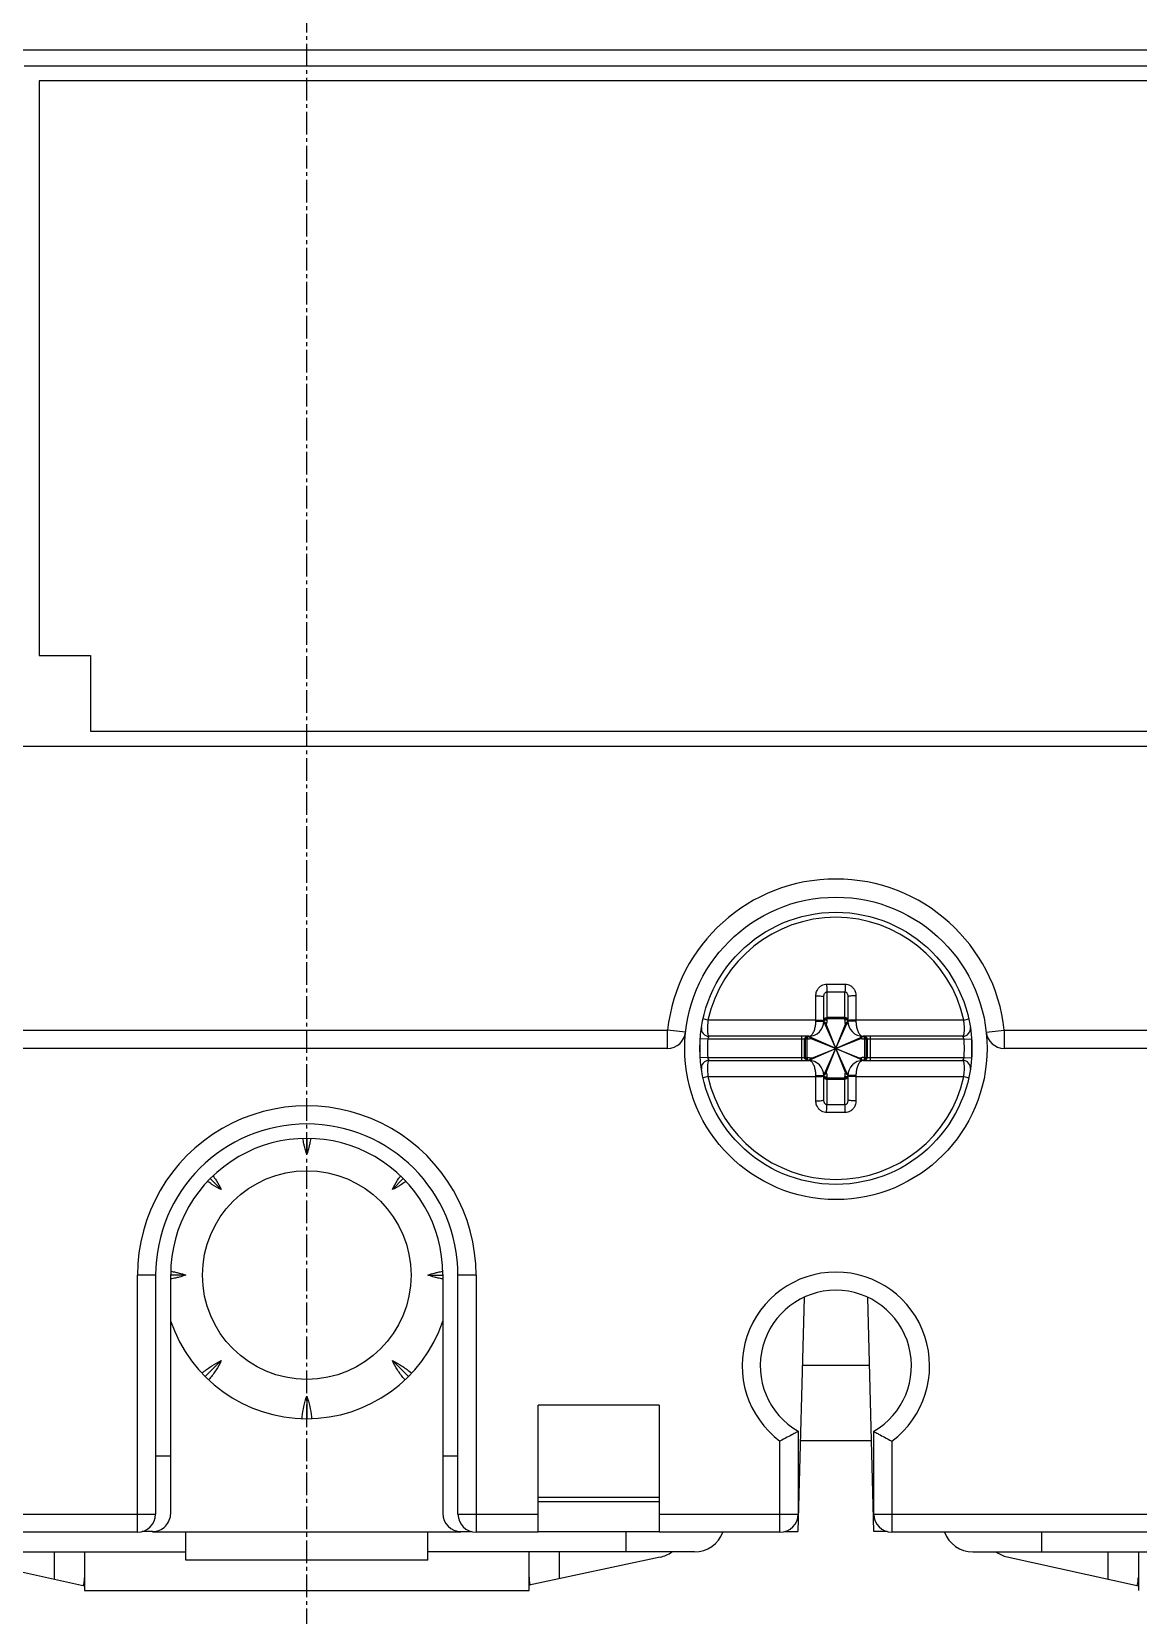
# Model space of a CAD drawing. Extents: x 0 to 557, y 0 to 248.
# Drawn here: x 206.5 to 243.2, y 30.8 to 83.2 of the extents above; entities that cross this region are included whole.
import ezdxf

# ---------------------------------------------------------------- set-up
doc = ezdxf.new("R2010")
doc.units = 0
doc.linetypes.add('AXES2', pattern=[1.125, 0.75, -0.125, 0.125, -0.125])
doc.layers.add('AXE', color=80, linetype='AXES2')

# ---------------------------------------------------------------- blocks, each defined once
blk = doc.blocks.new('LV429640ATNSX22A 1')
for p, q in [((-164.3, -7.513), (-60.4, -7.513)), ((-121.7, -8.04), (-60, -8.04)), ((-60.5, -8.54), (-121.2, -8.54)), ((-121.2, -8.54), (-121.2, -27.54)), ((-121.2, -27.54), (-119.5, -27.54)), ((-119.5, -27.54), (-119.5, -30.04)), ((-119.5, -30.04), (-60.5, -30.04)), ((-125, -30.54), (-60, -30.54)), ((-95.15, -38.668), (-95.15, -39.59)), ((-94.55, -39.59), (-94.55, -38.668)), ((-95.25, -39.635), (-95.25, -38.831)), ((-94.45, -38.831), (-94.45, -39.635)), ((-99.081, -39.599), (-99.244, -39.563)), ((-95.513, -39.635), (-95.25, -39.635)), ((-94.465, -41.402), (-95.235, -39.668)), ((-95.235, -41.402), (-94.465, -39.668)), ((-94.531, -41.331), (-95.169, -39.738)), ((-95.169, -41.331), (-94.531, -39.739)), ((-94.55, -39.52), (-95.15, -39.52)), ((-94.55, -39.562), (-95.15, -39.562)), ((-94.187, -39.635), (-94.45, -39.635)), ((-90.619, -39.599), (-90.456, -39.563)), ((-159.282, -39.935), (-100.418, -39.935)), ((-99.821, -39.999), (-100.418, -39.935)), ((-100.418, -40.535), (-100.418, -39.935)), ((-99.089, -40.235), (-99.339, -40.217)), ((-99.339, -40.853), (-99.339, -40.217)), ((-95.795, -40.235), (-99.089, -40.235)), ((-95.75, -40.135), (-99.05, -40.135)), ((-95.98, -40.935), (-95.98, -40.135)), ((-95.884, -40.835), (-95.884, -40.235)), ((-95.862, -40.235), (-95.862, -40.835)), ((-95.81, -40.235), (-95.81, -40.835)), ((-95.717, -40.15), (-93.983, -40.92)), ((-95.717, -40.92), (-93.983, -40.15)), ((-95.646, -40.216), (-94.054, -40.854)), ((-95.646, -40.854), (-94.054, -40.216)), ((-90.65, -40.135), (-93.95, -40.135)), ((-90.611, -40.235), (-93.905, -40.235)), ((-93.89, -40.835), (-93.89, -40.235)), ((-93.838, -40.835), (-93.838, -40.235)), ((-93.816, -40.235), (-93.816, -40.835)), ((-93.72, -40.135), (-93.72, -40.935)), ((-90.611, -40.235), (-90.361, -40.217)), ((-90.361, -40.217), (-90.361, -40.853)), ((-89.879, -39.999), (-89.282, -39.935)), ((-89.282, -39.935), (-64.85, -39.935)), ((-89.282, -39.935), (-89.282, -40.535)), ((-100.418, -40.535), (-159.282, -40.535)), ((-99.089, -40.835), (-99.339, -40.853)), ((-99.089, -40.835), (-95.795, -40.835)), ((-93.905, -40.835), (-90.611, -40.835)), ((-90.611, -40.835), (-90.361, -40.853)), ((-65.45, -40.535), (-89.282, -40.535)), ((-99.05, -40.935), (-95.75, -40.935)), ((-93.95, -40.935), (-90.65, -40.935)), ((-99.081, -41.471), (-99.244, -41.507)), ((-95.513, -41.435), (-95.25, -41.435)), ((-95.25, -42.239), (-95.25, -41.435)), ((-95.15, -41.48), (-95.15, -42.401)), ((-95.15, -41.508), (-94.55, -41.508)), ((-95.15, -41.55), (-94.55, -41.55)), ((-94.55, -42.401), (-94.55, -41.48)), ((-94.187, -41.435), (-94.45, -41.435)), ((-94.45, -41.435), (-94.45, -42.239)), ((-90.619, -41.471), (-90.456, -41.507)), ((-112.35, -43.513), (-112.35, -44.031)), ((-115.543, -44.841), (-115.18, -45.203)), ((-109.52, -45.203), (-109.16, -44.843)), ((-117.35, -48.035), (-117.95, -48.035)), ((-117.95, -56.535), (-117.95, -48.035)), ((-117.35, -48.035), (-117.35, -55.935)), ((-116.852, -55.913), (-116.852, -48.014)), ((-116.352, -48.033), (-116.852, -48.033)), ((-108.348, -48.033), (-107.852, -48.033)), ((-107.852, -48.013), (-107.852, -55.914)), ((-106.75, -48.035), (-107.35, -48.035)), ((-107.35, -55.935), (-107.35, -48.035)), ((-106.75, -48.035), (-106.75, -56.535)), ((-95.903, -48.77), (-96.106, -56.513)), ((-93.595, -56.513), (-93.797, -48.77)), ((-115.18, -50.863), (-115.709, -51.392)), ((-109.52, -50.863), (-108.991, -51.392)), ((-95.962, -51.013), (-93.739, -51.013)), ((-112.35, -52.035), (-112.35, -52.783)), ((-100.7, -52.335), (-104.7, -52.335)), ((-104.7, -56.535), (-104.7, -52.335)), ((-100.7, -52.335), (-100.7, -56.535)), ((-96.1, -53.2), (-96.1, -55.935)), ((-93.6, -55.935), (-93.6, -53.2)), ((-96.7, -56.535), (-96.7, -53.522)), ((-93.673, -53.513), (-96.027, -53.513)), ((-93, -53.522), (-93, -56.535)), ((-117.35, -54.013), (-116.852, -54.013)), ((-107.852, -54.013), (-107.35, -54.013)), ((-104.7, -55.381), (-100.7, -55.381)), ((-128.6, -55.935), (-117.35, -55.935)), ((-107.35, -55.935), (-104.7, -55.935)), ((-100.7, -55.528), (-104.7, -55.528)), ((-100.7, -55.935), (-96.1, -55.935)), ((-93.6, -55.935), (-82.35, -55.935)), ((-117.95, -56.535), (-128, -56.535)), ((-117.453, -56.513), (-117.791, -56.513)), ((-107.253, -56.533), (-117.453, -56.533)), ((-116.35, -57.463), (-116.35, -56.533)), ((-108.35, -57.463), (-108.35, -56.533)), ((-107.252, -56.514), (-106.908, -56.514)), ((-104.7, -56.535), (-106.75, -56.535)), ((-104.7, -56.513), (-100.7, -56.513)), ((-101.799, -56.513), (-101.799, -57.188)), ((-96.7, -56.535), (-100.7, -56.535)), ((-96.541, -56.513), (-96.106, -56.513)), ((-93.159, -56.513), (-93.595, -56.513)), ((-82.95, -56.535), (-93, -56.535)), ((-88.048, -56.535), (-88.048, -57.188)), ((-125.175, -57.188), (-116.35, -57.188)), ((-124.041, -57.349), (-119.7, -58.311)), ((-120.7, -58.089), (-120.7, -57.188)), ((-119.7, -57.188), (-119.7, -58.463)), ((-108.35, -57.463), (-116.35, -57.463)), ((-99.525, -57.188), (-108.35, -57.188)), ((-105, -58.463), (-105, -57.188)), ((-100.66, -57.36), (-105, -58.29)), ((-104, -57.188), (-104, -58.076)), ((-90.322, -57.188), (-81.497, -57.188)), ((-89.188, -57.349), (-84.847, -58.311)), ((-85.847, -58.089), (-85.847, -57.188)), ((-84.847, -57.188), (-84.847, -58.463)), ((-119.7, -58.463), (-105, -58.463))]:
    blk.add_line(p, q)
for centre, radius in [((-94.85, -40.535), 5), ((-94.85, -40.535), 4.5), ((-112.35, -48.033), 3.45)]:
    blk.add_circle(centre, radius)
for centre, radius, start, end in [((-94.85, -40.535), 5.6, 6.1506, 173.8494), ((-94.85, -40.535), 4.333, 12.4731, 167.5269), ((-95.75, -39.635), 0.5, 270, 0), ((-93.95, -39.635), 0.5, 180, 270), ((-100.418, -39.935), 0.6, 270, 353.8494), ((-99.05, -39.885), 0.25, 171.2026, 270), ((-94.85, -40.535), 4.25, 175.9522, 184.0478), ((-90.65, -39.885), 0.25, 270, 8.7973), ((-94.85, -40.535), 4.25, 355.9522, 4.0478), ((-89.282, -39.935), 0.6, 186.1506, 270), ((-99.05, -41.185), 0.25, 90, 188.7973), ((-95.75, -41.435), 0.5, 0, 90), ((-93.95, -41.435), 0.5, 90, 180), ((-90.65, -41.185), 0.25, 351.2026, 90), ((-94.85, -40.535), 4.333, 192.4731, 347.5269), ((-112.35, -48.035), 5.6, 0, 180.0006), ((-112.35, -48.035), 5, 0, 180), ((-112.352, -48.013), 4.5, 360, 180.0038), ((-94.85, -51.035), 3.1, 306.6392, 233.3608), ((-94.85, -51.035), 2.5, 300, 240), ((-112.35, -48.033), 4.75, 198.5704, 341.2701), ((-117.95, -55.935), 0.6, 270, 0), ((-117.452, -55.913), 0.6, 269.9486, 360), ((-107.252, -55.914), 0.6, 180.0003, 269.949), ((-106.75, -55.935), 0.6, 180, 270), ((-96.7, -55.935), 0.6, 270, 0), ((-93, -55.935), 0.6, 180, 270), ((-99.525, -56.188), 1, 270.0002, 339.7084), ((-90.322, -56.188), 1, 200.288, 270), ((-100.875, -56.384), 1, 282.4318, 306.3825), ((-88.972, -56.373), 1, 234.6739, 257.5109)]:
    blk.add_arc(centre, radius, start, end)
for points, knots in [([(-95.513, -38.798), (-95.513, -38.775), (-95.509, -38.727), (-95.489, -38.653), (-95.453, -38.579), (-95.398, -38.51), (-95.325, -38.455), (-95.243, -38.42), (-95.184, -38.412), (-95.156, -38.411)], [0, 0, 0, 0, 0.0686055, 0.1439426, 0.226554, 0.3151503, 0.4062368, 0.4967444, 0.5814957, 0.5814957, 0.5814957, 0.5814957]), ([(-95.25, -38.831), (-95.25, -38.821), (-95.249, -38.802), (-95.244, -38.771), (-95.234, -38.741), (-95.219, -38.712), (-95.199, -38.689), (-95.175, -38.673), (-95.158, -38.669), (-95.15, -38.668)], [0, 0, 0, 0, 0.0284303, 0.0592124, 0.0918038, 0.1246929, 0.1556434, 0.1834244, 0.2075979, 0.2075979, 0.2075979, 0.2075979]), ([(-95.156, -38.411), (-95.088, -38.41), (-94.952, -38.409), (-94.749, -38.409), (-94.612, -38.41), (-94.544, -38.411)], [0, 0, 0, 0, 0.2025636, 0.4076196, 0.6117272, 0.6117272, 0.6117272, 0.6117272]), ([(-95.156, -38.411), (-95.156, -38.445), (-95.155, -38.508), (-95.153, -38.594), (-95.151, -38.646), (-95.15, -38.668)], [0, 0, 0, 0, 0.1001381, 0.1907363, 0.2572488, 0.2572488, 0.2572488, 0.2572488]), ([(-95.15, -38.668), (-95.084, -38.668), (-94.951, -38.666), (-94.751, -38.666), (-94.617, -38.668), (-94.55, -38.668)], [0, 0, 0, 0, 0.1989894, 0.3995198, 0.6000139, 0.6000139, 0.6000139, 0.6000139]), ([(-94.544, -38.411), (-94.544, -38.445), (-94.545, -38.508), (-94.547, -38.594), (-94.549, -38.646), (-94.55, -38.668)], [0, 0, 0, 0, 0.1001378, 0.190736, 0.257248, 0.257248, 0.257248, 0.257248]), ([(-94.55, -38.668), (-94.542, -38.669), (-94.525, -38.673), (-94.502, -38.688), (-94.482, -38.712), (-94.467, -38.741), (-94.457, -38.771), (-94.451, -38.802), (-94.45, -38.821), (-94.45, -38.831)], [0, 0, 0, 0, 0.0240864, 0.0517359, 0.0826458, 0.1155786, 0.1482428, 0.1791, 0.2075994, 0.2075994, 0.2075994, 0.2075994]), ([(-94.544, -38.411), (-94.516, -38.412), (-94.458, -38.42), (-94.375, -38.454), (-94.303, -38.51), (-94.248, -38.578), (-94.211, -38.653), (-94.191, -38.727), (-94.187, -38.775), (-94.187, -38.798)], [0, 0, 0, 0, 0.0844544, 0.1745763, 0.2656171, 0.3543791, 0.4371975, 0.5127248, 0.5814975, 0.5814975, 0.5814975, 0.5814975]), ([(-95.513, -38.798), (-95.48, -38.797), (-95.419, -38.799), (-95.334, -38.805), (-95.287, -38.813), (-95.25, -38.823), (-95.25, -38.831)], [0, 0, 0, 0, 0.0995172, 0.1852358, 0.2437846, 0.2679334, 0.2679334, 0.2679334, 0.2679334]), ([(-95.513, -39.599), (-95.513, -39.517), (-95.513, -39.346), (-95.513, -39.079), (-95.513, -38.894), (-95.513, -38.798)], [0, 0, 0, 0, 0.2451334, 0.5135022, 0.8014853, 0.8014853, 0.8014853, 0.8014853]), ([(-94.187, -38.798), (-94.22, -38.797), (-94.281, -38.799), (-94.366, -38.805), (-94.413, -38.813), (-94.45, -38.823), (-94.45, -38.831)], [0, 0, 0, 0, 0.0995172, 0.1852358, 0.2437845, 0.2679333, 0.2679333, 0.2679333, 0.2679333]), ([(-94.187, -38.798), (-94.187, -38.895), (-94.187, -39.082), (-94.187, -39.349), (-94.187, -39.518), (-94.187, -39.599)], [0, 0, 0, 0, 0.2923982, 0.5595968, 0.8014853, 0.8014853, 0.8014853, 0.8014853]), ([(-99.081, -39.599), (-99.085, -39.633), (-99.092, -39.701), (-99.099, -39.806), (-99.1, -39.908), (-99.097, -39.999), (-99.086, -40.07), (-99.076, -40.115), (-99.058, -40.135), (-99.05, -40.135)], [0, 0, 0, 0, 0.1011592, 0.2076643, 0.3132474, 0.407516, 0.4809532, 0.526858, 0.54949, 0.54949, 0.54949, 0.54949]), ([(-95.513, -39.599), (-95.608, -39.599), (-95.802, -39.599), (-96.106, -39.599), (-96.436, -39.599), (-96.799, -39.599), (-97.194, -39.599), (-97.621, -39.599), (-98.079, -39.599), (-98.57, -39.599), (-98.907, -39.599), (-99.081, -39.599)], [0, 0, 0, 0, 0.284634, 0.583745, 0.912593, 1.274918, 1.670146, 2.09758, 2.55637, 3.046106, 3.56801, 3.56801, 3.56801, 3.56801]), ([(-95.75, -40.135), (-95.721, -40.135), (-95.658, -40.106), (-95.593, -40.018), (-95.546, -39.902), (-95.519, -39.77), (-95.513, -39.68), (-95.513, -39.635)], [0, 0, 0, 0, 0.0857154, 0.1935589, 0.3219294, 0.4600473, 0.5939554, 0.5939554, 0.5939554, 0.5939554]), ([(-95.513, -39.635), (-95.513, -39.629), (-95.513, -39.617), (-95.513, -39.605), (-95.513, -39.599)], [0, 0, 0, 0, 0.01817785, 0.03583874, 0.03583874, 0.03583874, 0.03583874]), ([(-95.413, -39.6), (-95.385, -39.601), (-95.332, -39.601), (-95.29, -39.611), (-95.25, -39.61), (-95.25, -39.617)], [0, 0, 0, 0, 0.08551, 0.1433196, 0.1647829, 0.1647829, 0.1647829, 0.1647829]), ([(-95.261, -39.738), (-95.259, -39.731), (-95.256, -39.717), (-95.251, -39.697), (-95.245, -39.68), (-95.239, -39.671), (-95.235, -39.668)], [0, 0, 0, 0, 0.02227813, 0.04272751, 0.06093428, 0.07551171, 0.07551171, 0.07551171, 0.07551171]), ([(-95.25, -39.607), (-95.25, -39.598), (-95.234, -39.578), (-95.208, -39.569), (-95.189, -39.565), (-95.184, -39.565)], [0, 0, 0, 0, 0.02606707, 0.06616314, 0.08229637, 0.08229637, 0.08229637, 0.08229637]), ([(-95.25, -39.635), (-95.25, -39.626), (-95.234, -39.606), (-95.208, -39.598), (-95.189, -39.594), (-95.184, -39.593)], [0, 0, 0, 0, 0.026066, 0.06616128, 0.0822948, 0.0822948, 0.0822948, 0.0822948]), ([(-95.169, -39.738), (-95.172, -39.73), (-95.179, -39.713), (-95.192, -39.692), (-95.205, -39.675), (-95.218, -39.665), (-95.228, -39.665), (-95.231, -39.666)], [0, 0, 0, 0, 0.0283478, 0.0532815, 0.0748872, 0.0920764, 0.1014859, 0.1014859, 0.1014859, 0.1014859]), ([(-95.215, -39.54), (-95.21, -39.537), (-95.2, -39.531), (-95.19, -39.527), (-95.184, -39.525)], [0, 0, 0, 0, 0.01681323, 0.03392807, 0.03392807, 0.03392807, 0.03392807]), ([(-95.15, -39.59), (-95.15, -39.615), (-95.153, -39.665), (-95.162, -39.715), (-95.169, -39.739)], [0, 0, 0, 0, 0.0754848, 0.149718, 0.149718, 0.149718, 0.149718]), ([(-94.531, -39.739), (-94.538, -39.715), (-94.547, -39.665), (-94.55, -39.615), (-94.55, -39.59)], [0, 0, 0, 0, 0.0742087, 0.149722, 0.149722, 0.149722, 0.149722]), ([(-94.45, -39.607), (-94.45, -39.598), (-94.466, -39.578), (-94.492, -39.569), (-94.51, -39.566), (-94.516, -39.565)], [0, 0, 0, 0, 0.02575795, 0.06597454, 0.08217418, 0.08217418, 0.08217418, 0.08217418]), ([(-94.45, -39.635), (-94.45, -39.626), (-94.466, -39.606), (-94.492, -39.598), (-94.511, -39.594), (-94.516, -39.593)], [0, 0, 0, 0, 0.02606707, 0.06616314, 0.08229636, 0.08229636, 0.08229636, 0.08229636]), ([(-94.465, -39.668), (-94.468, -39.665), (-94.48, -39.664), (-94.495, -39.675), (-94.504, -39.687), (-94.51, -39.695), (-94.511, -39.698)], [0, 0, 0, 0, 0.01414489, 0.0314115, 0.05261127, 0.06060314, 0.06060314, 0.06060314, 0.06060314]), ([(-94.439, -39.738), (-94.441, -39.731), (-94.444, -39.717), (-94.449, -39.697), (-94.455, -39.68), (-94.461, -39.671), (-94.465, -39.668)], [0, 0, 0, 0, 0.02223904, 0.04270095, 0.06093086, 0.07551201, 0.07551201, 0.07551201, 0.07551201]), ([(-94.287, -39.6), (-94.315, -39.601), (-94.368, -39.601), (-94.41, -39.611), (-94.45, -39.61), (-94.45, -39.617)], [0, 0, 0, 0, 0.0855099, 0.1433196, 0.1647829, 0.1647829, 0.1647829, 0.1647829]), ([(-90.619, -39.599), (-90.793, -39.599), (-91.131, -39.599), (-91.621, -39.599), (-92.079, -39.599), (-92.507, -39.599), (-92.902, -39.599), (-93.264, -39.599), (-93.594, -39.599), (-93.898, -39.599), (-94.092, -39.599), (-94.187, -39.599)], [0, 0, 0, 0, 0.521932, 1.011689, 1.470493, 1.89794, 2.293184, 2.655521, 2.984393, 3.283507, 3.56801, 3.56801, 3.56801, 3.56801]), ([(-94.187, -39.599), (-94.187, -39.605), (-94.187, -39.617), (-94.187, -39.629), (-94.187, -39.635)], [0, 0, 0, 0, 0.01766099, 0.03583874, 0.03583874, 0.03583874, 0.03583874]), ([(-94.187, -39.635), (-94.187, -39.68), (-94.182, -39.77), (-94.154, -39.902), (-94.107, -40.018), (-94.042, -40.106), (-93.979, -40.135), (-93.95, -40.135)], [0, 0, 0, 0, 0.1339076, 0.2720257, 0.4003964, 0.5082394, 0.5939557, 0.5939557, 0.5939557, 0.5939557]), ([(-90.65, -40.135), (-90.642, -40.135), (-90.624, -40.115), (-90.614, -40.07), (-90.603, -39.999), (-90.6, -39.908), (-90.601, -39.806), (-90.608, -39.701), (-90.615, -39.633), (-90.619, -39.599)], [0, 0, 0, 0, 0.022622, 0.0685253, 0.1419848, 0.236287, 0.3418926, 0.4483892, 0.5494906, 0.5494906, 0.5494906, 0.5494906]), ([(-99.05, -40.135), (-99.053, -40.14), (-99.06, -40.153), (-99.07, -40.176), (-99.081, -40.204), (-99.087, -40.225), (-99.089, -40.235)], [0, 0, 0, 0, 0.0187148, 0.0440151, 0.0759374, 0.1077522, 0.1077522, 0.1077522, 0.1077522]), ([(-95.82, -40.141), (-95.825, -40.143), (-95.846, -40.153), (-95.867, -40.174), (-95.876, -40.195), (-95.878, -40.201)], [0, 0, 0, 0, 0.01694014, 0.06782964, 0.08515314, 0.08515314, 0.08515314, 0.08515314]), ([(-95.827, -40.158), (-95.836, -40.166), (-95.847, -40.18), (-95.854, -40.195), (-95.856, -40.201)], [0, 0, 0, 0, 0.03424847, 0.05157209, 0.05157209, 0.05157209, 0.05157209]), ([(-95.765, -40.135), (-95.782, -40.135), (-95.805, -40.141), (-95.823, -40.155), (-95.827, -40.158)], [0, 0, 0, 0, 0.05012009, 0.06715642, 0.06715642, 0.06715642, 0.06715642]), ([(-95.765, -40.135), (-95.774, -40.135), (-95.793, -40.151), (-95.802, -40.177), (-95.806, -40.195), (-95.807, -40.201)], [0, 0, 0, 0, 0.02574366, 0.06591584, 0.08212123, 0.08212123, 0.08212123, 0.08212123]), ([(-95.646, -40.216), (-95.67, -40.222), (-95.72, -40.232), (-95.77, -40.235), (-95.795, -40.235)], [0, 0, 0, 0, 0.0741826, 0.1497294, 0.1497294, 0.1497294, 0.1497294]), ([(-95.75, -40.135), (-95.759, -40.135), (-95.779, -40.151), (-95.787, -40.177), (-95.791, -40.195), (-95.792, -40.201)], [0, 0, 0, 0, 0.02606707, 0.06616314, 0.08229636, 0.08229636, 0.08229636, 0.08229636]), ([(-95.717, -40.15), (-95.72, -40.153), (-95.721, -40.165), (-95.714, -40.174), (-95.71, -40.178)], [0, 0, 0, 0, 0.01414468, 0.03141043, 0.03141043, 0.03141043, 0.03141043]), ([(-95.647, -40.124), (-95.654, -40.126), (-95.668, -40.129), (-95.688, -40.134), (-95.705, -40.14), (-95.714, -40.146), (-95.717, -40.15)], [0, 0, 0, 0, 0.02223725, 0.04269836, 0.06092843, 0.07550805, 0.07550805, 0.07550805, 0.07550805]), ([(-95.71, -40.178), (-95.705, -40.183), (-95.693, -40.193), (-95.68, -40.201), (-95.672, -40.205)], [0, 0, 0, 0, 0.02119907, 0.04643887, 0.04643887, 0.04643887, 0.04643887]), ([(-94.054, -40.216), (-94.045, -40.213), (-94.029, -40.206), (-94.007, -40.193), (-93.99, -40.18), (-93.98, -40.167), (-93.98, -40.157), (-93.981, -40.154)], [0, 0, 0, 0, 0.0283477, 0.0532806, 0.0748854, 0.0920738, 0.1014832, 0.1014832, 0.1014832, 0.1014832]), ([(-93.905, -40.235), (-93.93, -40.235), (-93.98, -40.232), (-94.03, -40.222), (-94.054, -40.216)], [0, 0, 0, 0, 0.0755715, 0.1497317, 0.1497317, 0.1497317, 0.1497317]), ([(-94.053, -40.124), (-94.046, -40.126), (-94.032, -40.129), (-94.012, -40.134), (-93.996, -40.14), (-93.986, -40.146), (-93.983, -40.15)], [0, 0, 0, 0, 0.02227705, 0.04272547, 0.06093149, 0.07550845, 0.07550845, 0.07550845, 0.07550845]), ([(-93.95, -40.135), (-93.941, -40.135), (-93.921, -40.151), (-93.913, -40.177), (-93.909, -40.195), (-93.908, -40.201)], [0, 0, 0, 0, 0.02606593, 0.06616117, 0.08229471, 0.08229471, 0.08229471, 0.08229471]), ([(-93.935, -40.135), (-93.918, -40.135), (-93.896, -40.141), (-93.878, -40.154), (-93.873, -40.158)], [0, 0, 0, 0, 0.04960304, 0.06665907, 0.06665907, 0.06665907, 0.06665907]), ([(-93.935, -40.135), (-93.926, -40.135), (-93.906, -40.151), (-93.898, -40.177), (-93.894, -40.195), (-93.893, -40.201)], [0, 0, 0, 0, 0.02606707, 0.06616314, 0.08229636, 0.08229636, 0.08229636, 0.08229636]), ([(-93.865, -40.148), (-93.85, -40.157), (-93.833, -40.174), (-93.824, -40.195), (-93.822, -40.201)], [0, 0, 0, 0, 0.05088955, 0.06821316, 0.06821316, 0.06821316, 0.06821316]), ([(-93.861, -40.17), (-93.858, -40.175), (-93.851, -40.184), (-93.846, -40.195), (-93.844, -40.201)], [0, 0, 0, 0, 0.01735271, 0.03476827, 0.03476827, 0.03476827, 0.03476827]), ([(-90.611, -40.235), (-90.613, -40.225), (-90.619, -40.204), (-90.63, -40.176), (-90.64, -40.153), (-90.647, -40.14), (-90.65, -40.135)], [0, 0, 0, 0, 0.0318147, 0.0637371, 0.0890374, 0.1077522, 0.1077522, 0.1077522, 0.1077522]), ([(-99.089, -40.835), (-99.087, -40.845), (-99.081, -40.866), (-99.07, -40.893), (-99.06, -40.916), (-99.053, -40.929), (-99.05, -40.935)], [0, 0, 0, 0, 0.0318147, 0.0637371, 0.0890374, 0.1077522, 0.1077522, 0.1077522, 0.1077522]), ([(-95.795, -40.835), (-95.77, -40.835), (-95.72, -40.838), (-95.67, -40.847), (-95.646, -40.854)], [0, 0, 0, 0, 0.0755715, 0.1497317, 0.1497317, 0.1497317, 0.1497317]), ([(-93.905, -40.835), (-93.93, -40.835), (-93.98, -40.838), (-94.03, -40.847), (-94.054, -40.854)], [0, 0, 0, 0, 0.0753321, 0.1496914, 0.1496914, 0.1496914, 0.1496914]), ([(-93.905, -40.835), (-93.905, -40.852), (-93.909, -40.882), (-93.921, -40.917), (-93.937, -40.931), (-93.942, -40.933)], [0, 0, 0, 0, 0.050359, 0.0904545, 0.1092398, 0.1092398, 0.1092398, 0.1092398]), ([(-93.89, -40.835), (-93.89, -40.852), (-93.894, -40.882), (-93.906, -40.917), (-93.921, -40.931), (-93.927, -40.933)], [0, 0, 0, 0, 0.0503577, 0.0904538, 0.1092396, 0.1092396, 0.1092396, 0.1092396]), ([(-93.838, -40.835), (-93.838, -40.852), (-93.847, -40.887), (-93.88, -40.922), (-93.907, -40.931), (-93.918, -40.933)], [0, 0, 0, 0, 0.0519316, 0.1030547, 0.1364663, 0.1364663, 0.1364663, 0.1364663]), ([(-93.816, -40.835), (-93.816, -40.852), (-93.825, -40.887), (-93.862, -40.925), (-93.896, -40.935), (-93.913, -40.935)], [0, 0, 0, 0, 0.0516475, 0.1025371, 0.1526572, 0.1526572, 0.1526572, 0.1526572]), ([(-90.65, -40.935), (-90.647, -40.93), (-90.641, -40.917), (-90.63, -40.894), (-90.619, -40.866), (-90.613, -40.846), (-90.611, -40.835)], [0, 0, 0, 0, 0.0178792, 0.0426, 0.0748566, 0.1077504, 0.1077504, 0.1077504, 0.1077504]), ([(-99.05, -40.935), (-99.058, -40.935), (-99.076, -40.955), (-99.086, -41), (-99.097, -41.071), (-99.1, -41.162), (-99.099, -41.264), (-99.092, -41.369), (-99.085, -41.437), (-99.081, -41.471)], [0, 0, 0, 0, 0.0226221, 0.0685253, 0.1419848, 0.236287, 0.3418926, 0.4483892, 0.5494906, 0.5494906, 0.5494906, 0.5494906]), ([(-95.835, -40.922), (-95.85, -40.913), (-95.867, -40.895), (-95.876, -40.875), (-95.878, -40.869)], [0, 0, 0, 0, 0.05088955, 0.06821316, 0.06821316, 0.06821316, 0.06821316]), ([(-95.839, -40.9), (-95.842, -40.895), (-95.849, -40.885), (-95.854, -40.875), (-95.856, -40.869)], [0, 0, 0, 0, 0.01735271, 0.03476827, 0.03476827, 0.03476827, 0.03476827]), ([(-95.765, -40.935), (-95.782, -40.935), (-95.804, -40.929), (-95.822, -40.916), (-95.827, -40.912)], [0, 0, 0, 0, 0.04960304, 0.06665908, 0.06665908, 0.06665908, 0.06665908]), ([(-95.765, -40.935), (-95.774, -40.935), (-95.794, -40.919), (-95.802, -40.893), (-95.806, -40.874), (-95.807, -40.869)], [0, 0, 0, 0, 0.02606707, 0.06616314, 0.08229637, 0.08229637, 0.08229637, 0.08229637]), ([(-95.75, -40.935), (-95.759, -40.935), (-95.779, -40.919), (-95.787, -40.893), (-95.791, -40.874), (-95.792, -40.869)], [0, 0, 0, 0, 0.02606593, 0.06616117, 0.08229471, 0.08229471, 0.08229471, 0.08229471]), ([(-95.513, -41.435), (-95.513, -41.39), (-95.519, -41.3), (-95.546, -41.168), (-95.593, -41.052), (-95.658, -40.964), (-95.721, -40.935), (-95.75, -40.935)], [0, 0, 0, 0, 0.1339076, 0.2720257, 0.4003964, 0.5082394, 0.5939557, 0.5939557, 0.5939557, 0.5939557]), ([(-95.646, -40.854), (-95.655, -40.857), (-95.671, -40.864), (-95.693, -40.877), (-95.71, -40.89), (-95.72, -40.903), (-95.72, -40.913), (-95.719, -40.916)], [0, 0, 0, 0, 0.0283477, 0.0532806, 0.0748854, 0.0920739, 0.1014832, 0.1014832, 0.1014832, 0.1014832]), ([(-95.647, -40.946), (-95.654, -40.944), (-95.668, -40.941), (-95.688, -40.936), (-95.705, -40.93), (-95.714, -40.924), (-95.717, -40.92)], [0, 0, 0, 0, 0.02227705, 0.04272547, 0.06093149, 0.07550845, 0.07550845, 0.07550845, 0.07550845]), ([(-95.261, -41.332), (-95.259, -41.339), (-95.256, -41.353), (-95.251, -41.373), (-95.245, -41.389), (-95.239, -41.399), (-95.235, -41.402)], [0, 0, 0, 0, 0.02223797, 0.04270049, 0.06093265, 0.07551204, 0.07551204, 0.07551204, 0.07551204]), ([(-95.198, -41.385), (-95.196, -41.383), (-95.193, -41.379), (-95.19, -41.375), (-95.189, -41.372)], [0, 0, 0, 0, 0.00753388, 0.01552575, 0.01552575, 0.01552575, 0.01552575]), ([(-95.169, -41.331), (-95.162, -41.355), (-95.153, -41.405), (-95.15, -41.455), (-95.15, -41.48)], [0, 0, 0, 0, 0.0742087, 0.149722, 0.149722, 0.149722, 0.149722]), ([(-94.55, -41.48), (-94.55, -41.455), (-94.547, -41.405), (-94.538, -41.355), (-94.531, -41.331)], [0, 0, 0, 0, 0.0754848, 0.149718, 0.149718, 0.149718, 0.149718]), ([(-94.531, -41.331), (-94.528, -41.34), (-94.521, -41.356), (-94.508, -41.378), (-94.495, -41.395), (-94.482, -41.405), (-94.472, -41.405), (-94.469, -41.404)], [0, 0, 0, 0, 0.0283478, 0.0532815, 0.0748872, 0.0920764, 0.1014859, 0.1014859, 0.1014859, 0.1014859]), ([(-94.439, -41.332), (-94.441, -41.339), (-94.444, -41.353), (-94.449, -41.373), (-94.455, -41.389), (-94.461, -41.399), (-94.465, -41.402)], [0, 0, 0, 0, 0.02227813, 0.04272751, 0.06093428, 0.07551171, 0.07551171, 0.07551171, 0.07551171]), ([(-93.95, -40.935), (-93.979, -40.935), (-94.042, -40.964), (-94.107, -41.052), (-94.154, -41.168), (-94.182, -41.3), (-94.187, -41.39), (-94.187, -41.435)], [0, 0, 0, 0, 0.0857154, 0.1935589, 0.3219294, 0.4600473, 0.5939554, 0.5939554, 0.5939554, 0.5939554]), ([(-94.053, -40.946), (-94.046, -40.944), (-94.032, -40.941), (-94.012, -40.936), (-93.996, -40.93), (-93.986, -40.924), (-93.983, -40.92)], [0, 0, 0, 0, 0.02221081, 0.04255589, 0.06104522, 0.07551541, 0.07551541, 0.07551541, 0.07551541]), ([(-93.99, -40.892), (-93.994, -40.887), (-94.006, -40.877), (-94.02, -40.869), (-94.027, -40.866)], [0, 0, 0, 0, 0.02091191, 0.04607775, 0.04607775, 0.04607775, 0.04607775]), ([(-93.983, -40.92), (-93.98, -40.916), (-93.979, -40.904), (-93.986, -40.896), (-93.99, -40.892)], [0, 0, 0, 0, 0.01458251, 0.03123653, 0.03123653, 0.03123653, 0.03123653]), ([(-90.619, -41.471), (-90.615, -41.437), (-90.608, -41.368), (-90.601, -41.264), (-90.6, -41.162), (-90.603, -41.071), (-90.614, -41), (-90.624, -40.955), (-90.642, -40.935), (-90.65, -40.935)], [0, 0, 0, 0, 0.1011592, 0.2076643, 0.3132474, 0.407516, 0.4809532, 0.526858, 0.54949, 0.54949, 0.54949, 0.54949]), ([(-99.081, -41.471), (-98.907, -41.471), (-98.569, -41.471), (-98.079, -41.471), (-97.621, -41.471), (-97.193, -41.471), (-96.798, -41.471), (-96.436, -41.471), (-96.106, -41.471), (-95.802, -41.471), (-95.608, -41.471), (-95.513, -41.471)], [0, 0, 0, 0, 0.521932, 1.011689, 1.470493, 1.89794, 2.293184, 2.655521, 2.984393, 3.283507, 3.56801, 3.56801, 3.56801, 3.56801]), ([(-95.513, -41.471), (-95.513, -41.465), (-95.513, -41.453), (-95.513, -41.441), (-95.513, -41.435)], [0, 0, 0, 0, 0.01766099, 0.03583874, 0.03583874, 0.03583874, 0.03583874]), ([(-95.513, -42.272), (-95.513, -42.244), (-95.513, -42.184), (-95.513, -42.09), (-95.513, -41.988), (-95.513, -41.875), (-95.513, -41.751), (-95.513, -41.615), (-95.513, -41.521), (-95.513, -41.471)], [0, 0, 0, 0, 0.0858183, 0.1792338, 0.2814322, 0.3935658, 0.516742, 0.6522102, 0.8014853, 0.8014853, 0.8014853, 0.8014853]), ([(-95.413, -41.47), (-95.385, -41.469), (-95.335, -41.47), (-95.286, -41.457), (-95.255, -41.461), (-95.251, -41.456)], [0, 0, 0, 0, 0.0855099, 0.1433196, 0.1628273, 0.1628273, 0.1628273, 0.1628273]), ([(-95.25, -41.435), (-95.25, -41.444), (-95.234, -41.464), (-95.208, -41.472), (-95.189, -41.476), (-95.184, -41.477)], [0, 0, 0, 0, 0.02606706, 0.06616314, 0.08229636, 0.08229636, 0.08229636, 0.08229636]), ([(-95.25, -41.463), (-95.25, -41.472), (-95.234, -41.492), (-95.208, -41.501), (-95.19, -41.504), (-95.184, -41.505)], [0, 0, 0, 0, 0.02575795, 0.06597454, 0.08217418, 0.08217418, 0.08217418, 0.08217418]), ([(-95.235, -41.402), (-95.232, -41.405), (-95.22, -41.406), (-95.207, -41.396), (-95.201, -41.389), (-95.198, -41.385)], [0, 0, 0, 0, 0.01414489, 0.03141149, 0.04509897, 0.04509897, 0.04509897, 0.04509897]), ([(-94.45, -41.435), (-94.45, -41.444), (-94.466, -41.464), (-94.492, -41.472), (-94.511, -41.476), (-94.516, -41.477)], [0, 0, 0, 0, 0.026066, 0.06616128, 0.0822948, 0.0822948, 0.0822948, 0.0822948]), ([(-94.45, -41.463), (-94.45, -41.472), (-94.466, -41.492), (-94.492, -41.501), (-94.511, -41.504), (-94.516, -41.505)], [0, 0, 0, 0, 0.02606707, 0.06616314, 0.08229636, 0.08229636, 0.08229636, 0.08229636]), ([(-94.485, -41.53), (-94.49, -41.533), (-94.5, -41.539), (-94.51, -41.543), (-94.516, -41.545)], [0, 0, 0, 0, 0.01681323, 0.03392807, 0.03392807, 0.03392807, 0.03392807]), ([(-94.287, -41.47), (-94.315, -41.469), (-94.365, -41.47), (-94.414, -41.457), (-94.445, -41.461), (-94.449, -41.456)], [0, 0, 0, 0, 0.08551, 0.1433196, 0.1628273, 0.1628273, 0.1628273, 0.1628273]), ([(-94.187, -41.435), (-94.187, -41.441), (-94.187, -41.453), (-94.187, -41.465), (-94.187, -41.471)], [0, 0, 0, 0, 0.01817785, 0.03583874, 0.03583874, 0.03583874, 0.03583874]), ([(-94.187, -41.471), (-94.092, -41.471), (-93.898, -41.471), (-93.594, -41.471), (-93.264, -41.471), (-92.901, -41.471), (-92.506, -41.471), (-92.079, -41.471), (-91.621, -41.471), (-91.13, -41.471), (-90.793, -41.471), (-90.619, -41.471)], [0, 0, 0, 0, 0.284634, 0.583745, 0.912593, 1.274918, 1.670146, 2.09758, 2.55637, 3.046106, 3.56801, 3.56801, 3.56801, 3.56801]), ([(-94.187, -41.471), (-94.187, -41.521), (-94.187, -41.617), (-94.187, -41.753), (-94.187, -41.877), (-94.187, -41.989), (-94.187, -42.091), (-94.187, -42.185), (-94.187, -42.244), (-94.187, -42.272)], [0, 0, 0, 0, 0.1507243, 0.2867075, 0.4100161, 0.5219337, 0.6236486, 0.7164144, 0.8014853, 0.8014853, 0.8014853, 0.8014853]), ([(-95.513, -42.272), (-95.48, -42.273), (-95.419, -42.271), (-95.334, -42.265), (-95.287, -42.257), (-95.25, -42.247), (-95.25, -42.239)], [0, 0, 0, 0, 0.0995172, 0.1852358, 0.2437845, 0.2679333, 0.2679333, 0.2679333, 0.2679333]), ([(-95.156, -42.659), (-95.184, -42.658), (-95.242, -42.65), (-95.325, -42.616), (-95.397, -42.56), (-95.452, -42.491), (-95.489, -42.417), (-95.509, -42.343), (-95.513, -42.295), (-95.513, -42.272)], [0, 0, 0, 0, 0.0844544, 0.1745763, 0.2656171, 0.3543791, 0.4371975, 0.5127248, 0.5814975, 0.5814975, 0.5814975, 0.5814975]), ([(-95.15, -42.401), (-95.158, -42.401), (-95.175, -42.397), (-95.199, -42.381), (-95.218, -42.358), (-95.233, -42.329), (-95.244, -42.299), (-95.249, -42.268), (-95.25, -42.249), (-95.25, -42.239)], [0, 0, 0, 0, 0.0240864, 0.0517359, 0.0826458, 0.1155786, 0.1482428, 0.1791, 0.2075994, 0.2075994, 0.2075994, 0.2075994]), ([(-95.156, -42.659), (-95.156, -42.625), (-95.155, -42.562), (-95.153, -42.476), (-95.151, -42.424), (-95.15, -42.401)], [0, 0, 0, 0, 0.1001378, 0.190736, 0.257248, 0.257248, 0.257248, 0.257248]), ([(-94.55, -42.401), (-94.617, -42.402), (-94.751, -42.403), (-94.951, -42.403), (-95.084, -42.402), (-95.15, -42.401)], [0, 0, 0, 0, 0.2005115, 0.4010562, 0.6000139, 0.6000139, 0.6000139, 0.6000139]), ([(-94.45, -42.239), (-94.45, -42.248), (-94.451, -42.268), (-94.456, -42.298), (-94.466, -42.329), (-94.481, -42.358), (-94.501, -42.381), (-94.525, -42.397), (-94.542, -42.401), (-94.55, -42.401)], [0, 0, 0, 0, 0.0284303, 0.0592124, 0.0918038, 0.1246929, 0.1556434, 0.1834244, 0.2075979, 0.2075979, 0.2075979, 0.2075979]), ([(-94.544, -42.659), (-94.544, -42.625), (-94.545, -42.562), (-94.547, -42.476), (-94.549, -42.424), (-94.55, -42.401)], [0, 0, 0, 0, 0.1001381, 0.1907363, 0.2572488, 0.2572488, 0.2572488, 0.2572488]), ([(-94.187, -42.272), (-94.187, -42.295), (-94.191, -42.343), (-94.211, -42.417), (-94.247, -42.491), (-94.302, -42.56), (-94.375, -42.615), (-94.457, -42.65), (-94.516, -42.658), (-94.544, -42.659)], [0, 0, 0, 0, 0.0686055, 0.1439426, 0.226554, 0.3151503, 0.4062368, 0.4967444, 0.5814957, 0.5814957, 0.5814957, 0.5814957]), ([(-94.187, -42.272), (-94.22, -42.273), (-94.281, -42.271), (-94.366, -42.265), (-94.413, -42.257), (-94.45, -42.247), (-94.45, -42.239)], [0, 0, 0, 0, 0.0995172, 0.1852358, 0.2437846, 0.2679334, 0.2679334, 0.2679334, 0.2679334]), ([(-94.544, -42.659), (-94.612, -42.66), (-94.749, -42.661), (-94.952, -42.661), (-95.088, -42.66), (-95.156, -42.659)], [0, 0, 0, 0, 0.2041251, 0.409196, 0.6117272, 0.6117272, 0.6117272, 0.6117272]), ([(-112.419, -43.807), (-112.429, -43.769), (-112.452, -43.674), (-112.47, -43.577), (-112.479, -43.519)], [0, 0, 0, 0, 0.1173499, 0.2939294, 0.2939294, 0.2939294, 0.2939294]), ([(-112.221, -43.519), (-112.23, -43.578), (-112.248, -43.674), (-112.271, -43.769), (-112.281, -43.807)], [0, 0, 0, 0, 0.1766847, 0.2939647, 0.2939647, 0.2939647, 0.2939647]), ([(-115.18, -45.203), (-115.286, -45.153), (-115.439, -45.067), (-115.583, -44.969), (-115.629, -44.936)], [0, 0, 0, 0, 0.3517894, 0.523525, 0.523525, 0.523525, 0.523525]), ([(-115.448, -44.753), (-115.415, -44.8), (-115.316, -44.944), (-115.23, -45.098), (-115.18, -45.203)], [0, 0, 0, 0, 0.1731637, 0.5246517, 0.5246517, 0.5246517, 0.5246517]), ([(-109.52, -45.203), (-109.47, -45.097), (-109.384, -44.945), (-109.286, -44.801), (-109.253, -44.755)], [0, 0, 0, 0, 0.351793, 0.5218575, 0.5218575, 0.5218575, 0.5218575]), ([(-109.073, -44.937), (-109.119, -44.97), (-109.262, -45.068), (-109.414, -45.153), (-109.52, -45.203)], [0, 0, 0, 0, 0.1689895, 0.5204685, 0.5204685, 0.5204685, 0.5204685]), ([(-116.576, -48.102), (-116.614, -48.112), (-116.706, -48.134), (-116.798, -48.152), (-116.852, -48.161)], [0, 0, 0, 0, 0.1173483, 0.2817177, 0.2817177, 0.2817177, 0.2817177]), ([(-116.847, -47.907), (-116.795, -47.916), (-116.704, -47.933), (-116.614, -47.955), (-116.576, -47.964)], [0, 0, 0, 0, 0.1596766, 0.2769551, 0.2769551, 0.2769551, 0.2769551]), ([(-108.124, -47.964), (-108.086, -47.955), (-107.997, -47.933), (-107.908, -47.916), (-107.857, -47.908)], [0, 0, 0, 0, 0.1173483, 0.2726047, 0.2726047, 0.2726047, 0.2726047]), ([(-107.852, -48.16), (-107.905, -48.151), (-107.996, -48.134), (-108.086, -48.112), (-108.124, -48.102)], [0, 0, 0, 0, 0.1605156, 0.2777942, 0.2777942, 0.2777942, 0.2777942]), ([(-115.817, -51.277), (-115.803, -51.265), (-115.697, -51.178), (-115.492, -51.029), (-115.286, -50.914), (-115.18, -50.863)], [0, 0, 0, 0, 0.0552402, 0.4093368, 0.7608173, 0.7608173, 0.7608173, 0.7608173]), ([(-115.18, -50.863), (-115.23, -50.969), (-115.346, -51.175), (-115.495, -51.381), (-115.582, -51.486), (-115.593, -51.5)], [0, 0, 0, 0, 0.3517941, 0.7059103, 0.7606309, 0.7606309, 0.7606309, 0.7606309]), ([(-109.107, -51.5), (-109.118, -51.486), (-109.205, -51.381), (-109.354, -51.175), (-109.47, -50.969), (-109.52, -50.863)], [0, 0, 0, 0, 0.0550959, 0.4091952, 0.7606785, 0.7606785, 0.7606785, 0.7606785]), ([(-109.52, -50.863), (-109.414, -50.914), (-109.208, -51.029), (-109.003, -51.178), (-108.897, -51.265), (-108.883, -51.277)], [0, 0, 0, 0, 0.3517975, 0.7059162, 0.7608299, 0.7608299, 0.7608299, 0.7608299]), ([(-112.508, -52.778), (-112.506, -52.76), (-112.493, -52.624), (-112.453, -52.373), (-112.389, -52.146), (-112.35, -52.035)], [0, 0, 0, 0, 0.0550841, 0.4092377, 0.7607122, 0.7607122, 0.7607122, 0.7607122]), ([(-112.35, -52.035), (-112.311, -52.146), (-112.247, -52.373), (-112.207, -52.624), (-112.194, -52.76), (-112.192, -52.778)], [0, 0, 0, 0, 0.3517908, 0.7059626, 0.7607236, 0.7607236, 0.7607236, 0.7607236]), ([(-96.1, -53.2), (-96.113, -53.208), (-96.168, -53.239), (-96.286, -53.306), (-96.473, -53.406), (-96.619, -53.482), (-96.7, -53.522)], [0, 0, 0, 0, 0.0464425, 0.1872009, 0.409238, 0.6812205, 0.6812205, 0.6812205, 0.6812205]), ([(-93.6, -53.2), (-93.587, -53.208), (-93.533, -53.239), (-93.414, -53.305), (-93.228, -53.406), (-93.081, -53.482), (-93, -53.522)], [0, 0, 0, 0, 0.046254, 0.1864736, 0.4083174, 0.6812207, 0.6812207, 0.6812207, 0.6812207]), ([(-119.743, -58.301), (-119.728, -58.273), (-119.71, -58.201), (-119.704, -58.113), (-119.702, -58.057), (-119.702, -58.042)], [0, 0, 0, 0, 0.0961682, 0.2178848, 0.2637484, 0.2637484, 0.2637484, 0.2637484]), ([(-104.999, -58.026), (-104.998, -58.041), (-104.997, -58.096), (-104.992, -58.182), (-104.977, -58.253), (-104.966, -58.283)], [0, 0, 0, 0, 0.0438197, 0.1644144, 0.2594884, 0.2594884, 0.2594884, 0.2594884]), ([(-84.89, -58.301), (-84.875, -58.273), (-84.858, -58.201), (-84.851, -58.113), (-84.849, -58.058), (-84.849, -58.042)], [0, 0, 0, 0, 0.0961682, 0.2178848, 0.2637484, 0.2637484, 0.2637484, 0.2637484])]:
    blk.add_open_spline(points, degree=3, knots=knots)
for points in [[(-95.513, -39.599), (-95.48, -39.599), (-95.446, -39.6), (-95.413, -39.6)], [(-95.25, -39.607), (-95.25, -39.592), (-95.245, -39.576), (-95.237, -39.564)], [(-95.237, -39.564), (-95.231, -39.555), (-95.223, -39.547), (-95.215, -39.54)], [(-95.231, -39.666), (-95.232, -39.666), (-95.234, -39.667), (-95.235, -39.668)], [(-95.184, -39.525), (-95.173, -39.522), (-95.162, -39.52), (-95.15, -39.52)], [(-95.184, -39.565), (-95.173, -39.563), (-95.161, -39.562), (-95.15, -39.562)], [(-95.184, -39.593), (-95.173, -39.591), (-95.161, -39.59), (-95.15, -39.59)], [(-94.516, -39.525), (-94.527, -39.522), (-94.538, -39.52), (-94.55, -39.52)], [(-94.516, -39.565), (-94.527, -39.563), (-94.539, -39.562), (-94.55, -39.562)], [(-94.516, -39.593), (-94.527, -39.591), (-94.539, -39.59), (-94.55, -39.59)], [(-94.528, -39.729), (-94.529, -39.732), (-94.53, -39.735), (-94.531, -39.738)], [(-94.52, -39.713), (-94.523, -39.718), (-94.525, -39.724), (-94.528, -39.729)], [(-94.511, -39.698), (-94.514, -39.702), (-94.517, -39.707), (-94.52, -39.713)], [(-94.5, -39.532), (-94.505, -39.529), (-94.51, -39.527), (-94.516, -39.525)], [(-94.486, -39.54), (-94.49, -39.537), (-94.495, -39.534), (-94.5, -39.532)], [(-94.463, -39.563), (-94.469, -39.554), (-94.477, -39.546), (-94.486, -39.54)], [(-94.45, -39.607), (-94.45, -39.591), (-94.455, -39.576), (-94.463, -39.563)], [(-94.187, -39.599), (-94.22, -39.599), (-94.254, -39.6), (-94.287, -39.6)], [(-95.878, -40.201), (-95.882, -40.212), (-95.884, -40.223), (-95.884, -40.235)], [(-95.856, -40.201), (-95.86, -40.212), (-95.862, -40.223), (-95.862, -40.235)], [(-95.787, -40.135), (-95.798, -40.135), (-95.81, -40.137), (-95.82, -40.141)], [(-95.807, -40.201), (-95.809, -40.212), (-95.81, -40.223), (-95.81, -40.235)], [(-95.792, -40.201), (-95.794, -40.212), (-95.795, -40.224), (-95.795, -40.235)], [(-95.672, -40.205), (-95.667, -40.207), (-95.661, -40.21), (-95.656, -40.213)], [(-95.656, -40.213), (-95.653, -40.214), (-95.65, -40.215), (-95.646, -40.216)], [(-93.981, -40.154), (-93.981, -40.153), (-93.982, -40.151), (-93.983, -40.15)], [(-93.913, -40.135), (-93.902, -40.135), (-93.89, -40.137), (-93.88, -40.141)], [(-93.908, -40.201), (-93.906, -40.212), (-93.905, -40.224), (-93.905, -40.235)], [(-93.893, -40.201), (-93.891, -40.212), (-93.89, -40.224), (-93.89, -40.235)], [(-93.88, -40.141), (-93.875, -40.143), (-93.869, -40.145), (-93.865, -40.148)], [(-93.873, -40.158), (-93.869, -40.162), (-93.865, -40.166), (-93.861, -40.17)], [(-93.844, -40.201), (-93.84, -40.212), (-93.838, -40.223), (-93.838, -40.235)], [(-93.822, -40.201), (-93.818, -40.212), (-93.816, -40.223), (-93.816, -40.235)], [(-95.878, -40.869), (-95.882, -40.858), (-95.884, -40.847), (-95.884, -40.835)], [(-95.856, -40.869), (-95.86, -40.858), (-95.862, -40.847), (-95.862, -40.835)], [(-95.807, -40.869), (-95.809, -40.858), (-95.81, -40.846), (-95.81, -40.835)], [(-95.792, -40.869), (-95.794, -40.858), (-95.795, -40.846), (-95.795, -40.835)], [(-95.827, -40.912), (-95.831, -40.908), (-95.835, -40.904), (-95.839, -40.9)], [(-95.82, -40.929), (-95.825, -40.927), (-95.831, -40.924), (-95.835, -40.922)], [(-95.787, -40.935), (-95.798, -40.935), (-95.81, -40.933), (-95.82, -40.929)], [(-95.719, -40.916), (-95.719, -40.917), (-95.718, -40.919), (-95.717, -40.92)], [(-95.189, -41.372), (-95.186, -41.367), (-95.183, -41.362), (-95.18, -41.357)], [(-95.18, -41.357), (-95.177, -41.352), (-95.175, -41.346), (-95.172, -41.341)], [(-95.172, -41.341), (-95.171, -41.338), (-95.17, -41.334), (-95.169, -41.331)], [(-94.044, -40.857), (-94.047, -40.856), (-94.05, -40.855), (-94.054, -40.854)], [(-94.027, -40.866), (-94.033, -40.863), (-94.038, -40.86), (-94.044, -40.857)], [(-93.942, -40.933), (-93.945, -40.934), (-93.947, -40.935), (-93.95, -40.935)], [(-93.918, -40.933), (-93.924, -40.934), (-93.929, -40.935), (-93.935, -40.935)], [(-95.513, -41.471), (-95.48, -41.471), (-95.446, -41.47), (-95.413, -41.47)], [(-95.251, -41.456), (-95.25, -41.455), (-95.25, -41.454), (-95.25, -41.453)], [(-95.25, -41.463), (-95.25, -41.478), (-95.245, -41.494), (-95.237, -41.507)], [(-95.237, -41.507), (-95.231, -41.516), (-95.223, -41.523), (-95.214, -41.53)], [(-95.214, -41.53), (-95.21, -41.533), (-95.205, -41.536), (-95.2, -41.538)], [(-95.2, -41.538), (-95.195, -41.541), (-95.19, -41.543), (-95.184, -41.545)], [(-95.184, -41.477), (-95.173, -41.479), (-95.161, -41.48), (-95.15, -41.48)], [(-95.184, -41.505), (-95.173, -41.507), (-95.161, -41.508), (-95.15, -41.508)], [(-95.184, -41.545), (-95.173, -41.548), (-95.162, -41.55), (-95.15, -41.55)], [(-94.516, -41.477), (-94.527, -41.479), (-94.539, -41.48), (-94.55, -41.48)], [(-94.516, -41.505), (-94.527, -41.507), (-94.539, -41.508), (-94.55, -41.508)], [(-94.516, -41.545), (-94.527, -41.548), (-94.538, -41.55), (-94.55, -41.55)], [(-94.463, -41.506), (-94.469, -41.515), (-94.477, -41.523), (-94.485, -41.53)], [(-94.469, -41.404), (-94.468, -41.404), (-94.466, -41.403), (-94.465, -41.402)], [(-94.45, -41.463), (-94.45, -41.478), (-94.455, -41.494), (-94.463, -41.506)], [(-94.449, -41.456), (-94.45, -41.455), (-94.45, -41.454), (-94.45, -41.453)], [(-94.187, -41.471), (-94.22, -41.471), (-94.254, -41.47), (-94.287, -41.47)], [(-112.35, -44.031), (-112.376, -43.957), (-112.399, -43.883), (-112.419, -43.807)], [(-112.281, -43.807), (-112.301, -43.883), (-112.324, -43.957), (-112.35, -44.031)], [(-116.576, -47.964), (-116.501, -47.984), (-116.426, -48.007), (-116.352, -48.033)], [(-116.352, -48.033), (-116.426, -48.059), (-116.501, -48.082), (-116.576, -48.102)], [(-108.348, -48.033), (-108.274, -48.007), (-108.199, -47.984), (-108.124, -47.964)], [(-108.124, -48.102), (-108.199, -48.082), (-108.274, -48.059), (-108.348, -48.033)]]:
    blk.add_open_spline(points, degree=3)
at = {"layer": 'AXE'}
blk.add_line((-112.35, -89.061), (-112.35, 136.543), dxfattribs=at)

msp = doc.modelspace()

# ---------------------------------------------------------------- block references
msp.add_blockref('LV429640ATNSX22A 1', (328, 90.121))

doc.saveas('drawing.dxf')
